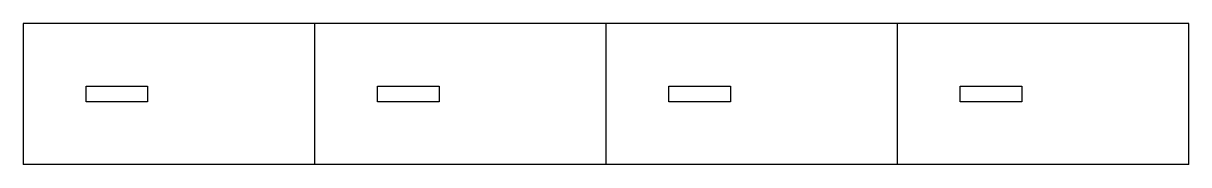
# Model space of a CAD drawing. Extents: x 288 to 515, y 532 to 559.
import ezdxf

# ---------------------------------------------------------------- set-up
doc = ezdxf.new("R2010")
doc.units = 0
doc.layers.get('0').update_dxf_attribs({"linetype": 'CONTINUOUS'})

msp = doc.modelspace()

# ---------------------------------------------------------------- linework, layer by layer
for points in [[(515.08, 531.61), (515.08, 559.11), (287.83, 559.11), (287.83, 531.61)], [(344.65, 531.61), (344.65, 531.61), (344.65, 541.11), (344.65, 549.61), (344.65, 559.11)], [(401.46, 531.61), (401.46, 531.61), (401.46, 536.61), (401.46, 541.11), (401.46, 549.61), (401.46, 554.11), (401.46, 559.11)], [(458.27, 531.61), (458.27, 531.61), (458.27, 541.11), (458.27, 549.61), (458.27, 559.11)], [(515.08, 531.61), (500.29, 531.61), (473.05, 531.61), (458.27, 531.61), (443.48, 531.61), (416.24, 531.61), (401.46, 531.61), (386.67, 531.61), (359.43, 531.61), (344.65, 531.61), (329.86, 531.61), (302.62, 531.61), (287.83, 531.61)]]:
    msp.add_lwpolyline(points)
for points in [[(300.08, 546.86), (312.08, 546.86), (312.08, 543.86), (300.08, 543.86)], [(356.9, 546.86), (368.9, 546.86), (368.9, 543.86), (356.9, 543.86)], [(413.71, 546.86), (425.71, 546.86), (425.71, 543.86), (413.71, 543.86)], [(470.52, 546.86), (482.52, 546.86), (482.52, 543.86), (470.52, 543.86)]]:
    msp.add_lwpolyline(points, close=True)

doc.saveas('drawing.dxf')
